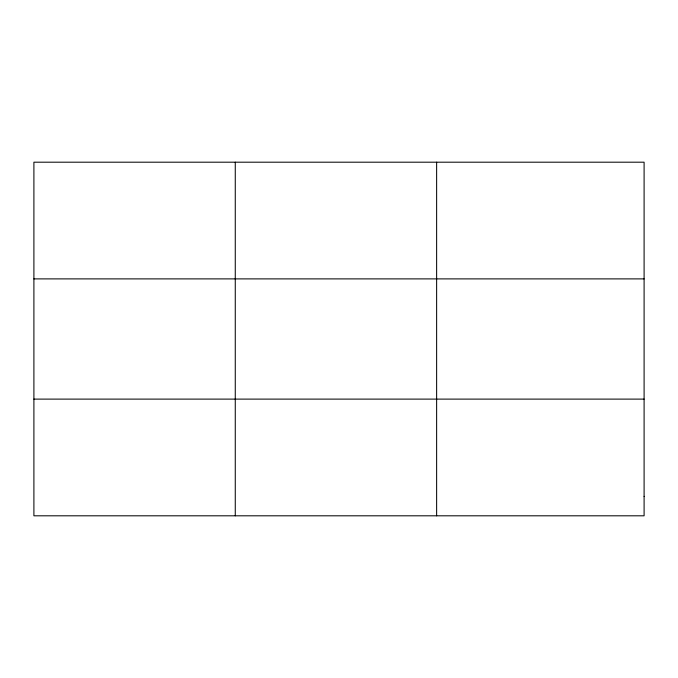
<?xml version="1.0" encoding="UTF-8"?>
<svg xmlns="http://www.w3.org/2000/svg" width="678" height="678" viewBox="0 0 678 678"><rect width="100%" height="100%" fill="white"/><g stroke="black" fill="none" stroke-linecap="round" stroke-linejoin="round"><path stroke-width="1.02" d="M235.266 515.805L235.266 162.195M436.632 515.805L436.632 162.195M33.9 278.887L644.1 278.887M33.9 399.113L644.1 399.113M644.1 496.355L644.1 515.805L33.9 515.805L33.9 162.195L644.1 162.195L644.1 496.355"/></g></svg>
